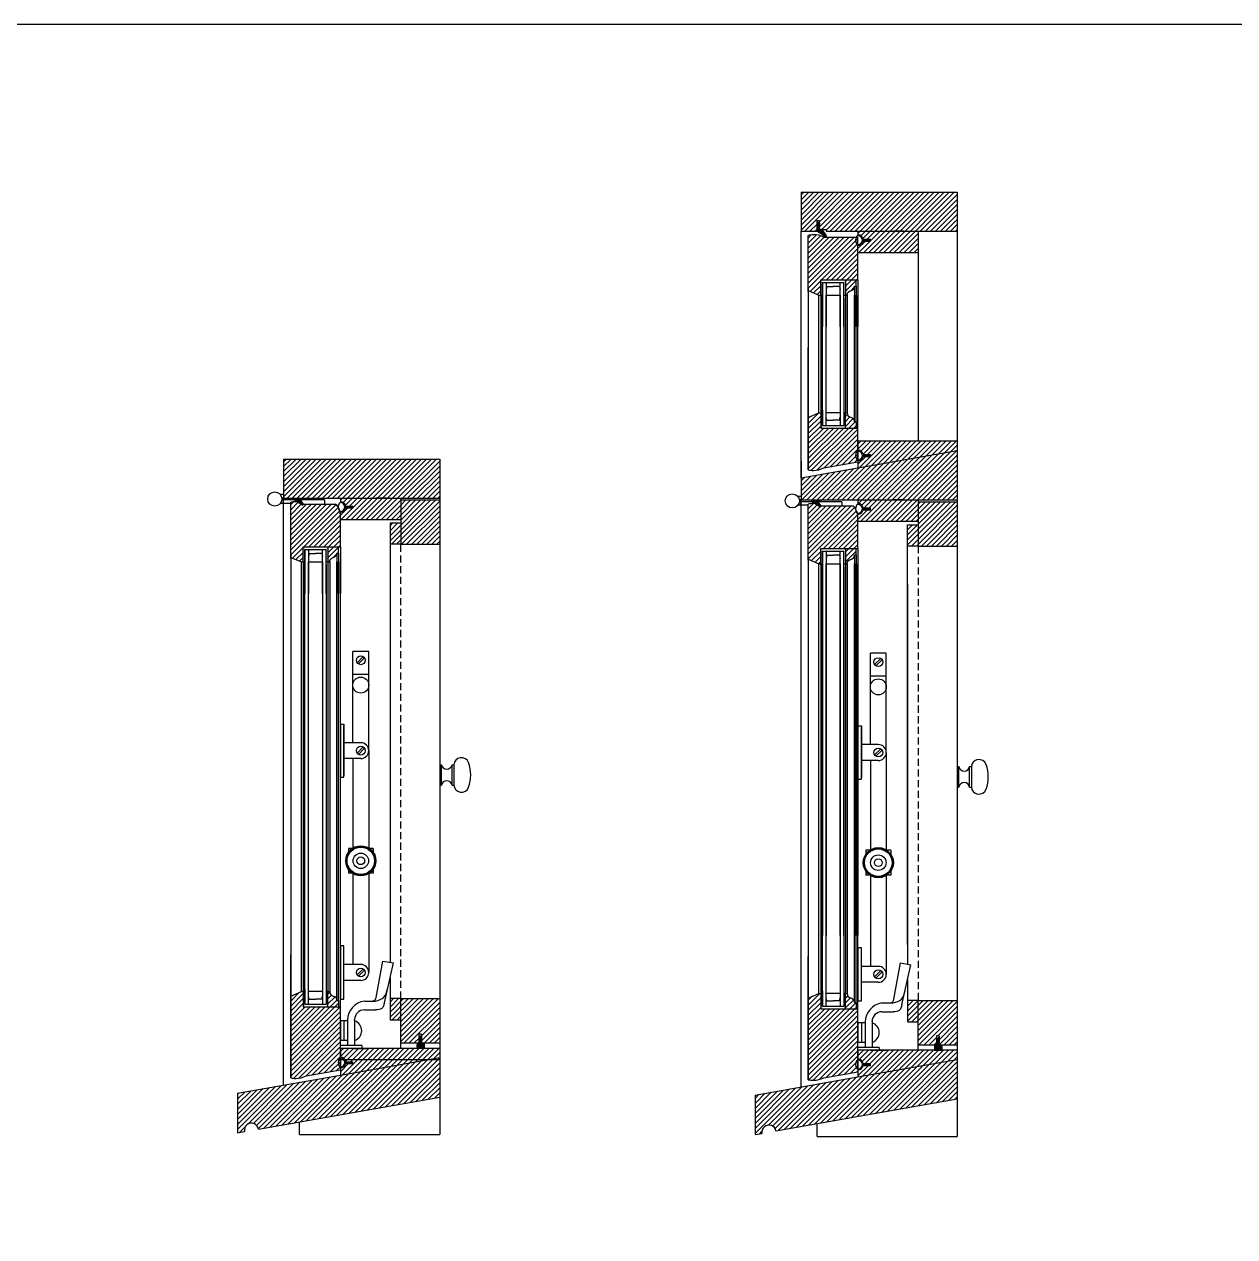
# Model space of a CAD drawing. Header units: inches. Extents: x 1985 to 11287, y 379 to 3234.
# Drawn here: x 8972.09 to 9014.76, y 1559.61 to 1602.36 of the extents above; entities that cross this region are included whole.
import ezdxf

# ---------------------------------------------------------------- set-up
doc = ezdxf.new("R2010")
doc.units = ezdxf.units.IN
doc.header["$MEASUREMENT"] = 0
doc.linetypes.add('HIDDEN', pattern=[0.375, 0.25, -0.125])
for name, color, linetype in [('glass 99', 6, 'CONTINUOUS'), ('glazing tape 99', 7, 'CONTINUOUS'), ('hardware 99', 94, 'CONTINUOUS'), ('hatch 99', 1, 'CONTINUOUS'), ('screen 99', 4, 'CONTINUOUS'), ('separation 99', 3, 'CONTINUOUS'), ('weatherstripping 99', 5, 'CONTINUOUS'), ('wood detail 99', 7, 'CONTINUOUS')]:
    doc.layers.add(name, color=color, linetype=linetype)
pattern_1 = [(45, (8568.73304, 1927.68147), (-0.088388348, 0.088388348), [])]

msp = doc.modelspace()

# ---------------------------------------------------------------- hatches: boundary and pattern name
at = {"layer": 'glazing tape 99'}
h = msp.add_hatch(color=256, dxfattribs=at)
h.paths.add_polyline_path([(9000.224884, 1592.808138), (9000.162384, 1592.808138), (9000.162384, 1593.343852), (9000.224884, 1593.343852)])
h.paths.add_polyline_path([(9001.037384, 1592.808138), (9000.974884, 1592.808138), (9000.974884, 1593.343852), (9001.037384, 1593.343852)])
h = msp.add_hatch(color=256, dxfattribs=at)
h.paths.add_polyline_path([(9000.224884, 1588.658256), (9000.162384, 1588.658256), (9000.162384, 1588.122542), (9000.224884, 1588.122542)])
h.paths.add_polyline_path([(9001.037384, 1588.658256), (9000.974884, 1588.658256), (9000.974884, 1588.122542), (9001.037384, 1588.122542)])
h = msp.add_hatch(color=256, dxfattribs=at)
h.paths.add_polyline_path([(8981.984291, 1583.400054), (8981.921791, 1583.400054), (8981.921791, 1583.935768), (8981.984291, 1583.935768)])
h.paths.add_polyline_path([(8982.796791, 1583.400054), (8982.734291, 1583.400054), (8982.734291, 1583.935768), (8982.796791, 1583.935768)])
h = msp.add_hatch(color=256, dxfattribs=at)
h.paths.add_polyline_path([(9000.224884, 1583.333931), (9000.162384, 1583.333931), (9000.162384, 1583.869646), (9000.224884, 1583.869646)])
h.paths.add_polyline_path([(9001.037384, 1583.333931), (9000.974884, 1583.333931), (9000.974884, 1583.869646), (9001.037384, 1583.869646)])
h = msp.add_hatch(color=256, dxfattribs=at)
h.paths.add_polyline_path([(8981.984291, 1568.250172), (8981.921791, 1568.250172), (8981.921791, 1567.714458), (8981.984291, 1567.714458)])
h.paths.add_polyline_path([(8982.796791, 1568.250172), (8982.734291, 1568.250172), (8982.734291, 1567.714458), (8982.796791, 1567.714458)])
h = msp.add_hatch(color=256, dxfattribs=at)
h.paths.add_polyline_path([(9000.224884, 1568.184049), (9000.162384, 1568.184049), (9000.162384, 1567.648335), (9000.224884, 1567.648335)])
h.paths.add_polyline_path([(9001.037384, 1568.184049), (9000.974884, 1568.184049), (9000.974884, 1567.648335), (9001.037384, 1567.648335)])
at = {"layer": 'hatch 99'}
h = msp.add_hatch(dxfattribs=at)
h.set_pattern_fill('ANSI31', color=256, style=0)
h.set_pattern_definition(pattern_1)
h.paths.add_polyline_path([(9004.974884, 1596.433138), (8999.474884, 1596.433138), (8999.474884, 1595.058138), (9000.037433, 1595.058138), (9000.037433, 1595.433138), (9000.107433, 1595.433138), (9000.107433, 1595.120638), (9000.357433, 1595.120638), (9000.357433, 1595.058138), (9004.974884, 1595.058138)])
h.paths.add_polyline_path([(9003.599884, 1595.058138), (9001.474884, 1595.058138), (9001.474884, 1594.933138, -0.365977382), (9001.659761, 1594.776888), (9001.912384, 1594.776888), (9001.912384, 1594.714388), (9001.659761, 1594.714388, -0.365977382), (9001.474884, 1594.558138), (9001.474884, 1594.308138), (9003.599884, 1594.308138)])
h = msp.add_hatch(dxfattribs=at)
h.set_pattern_fill('ANSI31', color=256, style=0)
h.set_pattern_definition(pattern_1)
h.paths.add_polyline_path([(9001.474884, 1594.849447), (9000.28703, 1594.849447, 0.141972216), (8999.904688, 1594.931518, 0.035496617), (8999.724884, 1594.914452), (8999.724884, 1592.968852), (9000.099884, 1592.808138), (9000.162384, 1592.808138), (9000.162384, 1593.343852), (9001.474884, 1593.343852)])
h.paths.add_polyline_path([(9001.412384, 1593.343852), (9001.037384, 1593.343852), (9001.037384, 1592.808138), (9001.099884, 1592.808138, -0.375199902), (9001.224884, 1592.964388, 0.350781059), (9001.349884, 1593.107516), (9001.349884, 1593.120638), (9001.412384, 1593.120638)])
h = msp.add_hatch(dxfattribs=at)
h.set_pattern_fill('ANSI31', color=256, style=0)
h.set_pattern_definition(pattern_1)
h.paths.add_polyline_path([(9001.412384, 1588.345756), (9001.349884, 1588.345756), (9001.349884, 1588.358878, 0.350781055), (9001.224884, 1588.502006, -0.375199902), (9001.099884, 1588.658256), (9001.037384, 1588.658256), (9001.037384, 1588.122542), (9001.412384, 1588.122542)])
h.paths.add_polyline_path([(9001.474884, 1588.122542), (9000.162384, 1588.122542), (9000.162384, 1588.658256), (9000.099884, 1588.658256), (8999.724884, 1588.497542), (8999.724884, 1588.417185), (8999.724884, 1586.6445, 0.035496617), (8999.904688, 1586.627434, 0.12567906), (9000.267663, 1586.717048), (9001.474884, 1586.929913), (9001.474884, 1587.654304)])
h = msp.add_hatch(dxfattribs=at)
h.set_pattern_fill('ANSI31', color=256, style=0)
h.set_pattern_definition(pattern_1)
h.paths.add_polyline_path([(9004.974884, 1587.654304), (9001.474884, 1587.654304), (9001.474884, 1587.341804, -0.365977382), (9001.659761, 1587.185554), (9001.912384, 1587.185554), (9001.912384, 1587.123054), (9001.659761, 1587.123054, -0.365977382), (9001.474884, 1586.966804), (9001.474884, 1586.716787), (9004.974884, 1587.333931)])
h.paths.add_polyline_path([(9004.974884, 1587.333931), (9001.474884, 1586.716787), (8999.474884, 1586.364133), (8999.474884, 1585.583931), (9004.974884, 1585.583931)])
h.paths.add_polyline_path([(9003.599884, 1585.583931), (9001.474884, 1585.583931), (9001.474884, 1585.458931, -0.365977382), (9001.659761, 1585.302681), (9001.912384, 1585.302681), (9001.912384, 1585.240181), (9001.659761, 1585.240181, -0.365977382), (9001.474884, 1585.083931), (9001.474884, 1584.833931), (9003.599884, 1584.833931)])
h.paths.add_polyline_path([(9001.474884, 1585.00024, 0.060097207), (9001.460541, 1585.11914, -0.177474085), (9001.427572, 1585.146767, -0.13232149), (9001.394274, 1585.272476, 0.068181273), (9001.305603, 1585.37524), (9000.168673, 1585.37524, -0.358681487), (9000.166711, 1585.354996), (9000.154745, 1585.34303, -0.35180203), (9000.134828, 1585.340854), (8999.950061, 1585.45869, 0.033177957), (8999.904688, 1585.457312, 0.035496617), (8999.724884, 1585.440245), (8999.724884, 1583.494646), (9000.099884, 1583.333931), (9000.162384, 1583.333931), (9000.162384, 1583.869646), (9001.474884, 1583.869646)])
h.paths.add_polyline_path([(9001.349884, 1583.646431), (9001.412384, 1583.646431), (9001.412384, 1583.869646), (9001.037384, 1583.869646), (9001.037384, 1583.333931), (9001.099884, 1583.333931, -0.375199902), (9001.224884, 1583.490181, 0.350781059), (9001.349884, 1583.633309)])
h = msp.add_hatch(dxfattribs=at)
h.set_pattern_fill('ANSI31', color=256, style=0)
h.set_pattern_definition(pattern_1)
h.paths.add_polyline_path([(8986.734291, 1587.025054), (8981.234291, 1587.025054), (8981.234291, 1585.650054), (8986.734291, 1585.650054)])
h.paths.add_polyline_path([(8985.359291, 1585.650054), (8983.234291, 1585.650054), (8983.234291, 1585.525054, -0.365977382), (8983.419169, 1585.368804), (8983.671791, 1585.368804), (8983.671791, 1585.306304), (8983.419169, 1585.306304, -0.365977382), (8983.234291, 1585.150054), (8983.234291, 1584.900054), (8985.359291, 1584.900054)])
h.paths.add_polyline_path([(8983.234291, 1585.066363, 0.060097207), (8983.219948, 1585.185263, -0.177474085), (8983.186979, 1585.212889, -0.13232149), (8983.153681, 1585.338598, 0.068181273), (8983.06501, 1585.441363), (8981.928081, 1585.441363, -0.358681487), (8981.926119, 1585.421119), (8981.914153, 1585.409153, -0.35180203), (8981.894236, 1585.406977), (8981.709468, 1585.524813, 0.033177957), (8981.664095, 1585.523434, 0.035496617), (8981.484291, 1585.506368), (8981.484291, 1583.560768), (8981.859291, 1583.400054), (8981.921791, 1583.400054), (8981.921791, 1583.935768), (8983.234291, 1583.935768)])
h.paths.add_polyline_path([(8983.171791, 1583.935768), (8982.796791, 1583.935768), (8982.796791, 1583.400054), (8982.859291, 1583.400054, -0.375199902), (8982.984291, 1583.556304, 0.350781059), (8983.109291, 1583.699432), (8983.109291, 1583.712554), (8983.171791, 1583.712554)])
h = msp.add_hatch(dxfattribs=at)
h.set_pattern_fill('ANSI31', color=256, style=0)
h.set_pattern_definition(pattern_1)
h.paths.add_polyline_path([(8986.734291, 1585.587554), (8985.359291, 1585.587554), (8985.359291, 1584.025054), (8986.734291, 1584.025054)])
h.paths.add_polyline_path([(8985.359291, 1584.775054), (8984.984291, 1584.775054), (8984.984291, 1584.025054), (8985.359291, 1584.025054)])
h = msp.add_hatch(dxfattribs=at)
h.set_pattern_fill('ANSI31', color=256, style=0)
h.set_pattern_definition(pattern_1)
h.paths.add_polyline_path([(9004.974884, 1585.521431), (9003.599884, 1585.521431), (9003.599884, 1583.958931), (9004.974884, 1583.958931)])
h.paths.add_polyline_path([(9003.599884, 1584.708931), (9003.224884, 1584.708931), (9003.224884, 1583.958931), (9003.599884, 1583.958931)])
h = msp.add_hatch(dxfattribs=at)
h.set_pattern_fill('ANSI31', color=256, style=0)
h.set_pattern_definition(pattern_1)
h.paths.add_polyline_path([(8983.171791, 1567.937672), (8983.109291, 1567.937672), (8983.109291, 1567.950794, 0.350781055), (8982.984291, 1568.093922, -0.350781059), (8982.859291, 1568.23705), (8982.859291, 1568.250172), (8982.796791, 1568.250172), (8982.796791, 1567.714458), (8983.171791, 1567.714458)], flags=17)
h.paths.add_polyline_path([(8983.234291, 1567.714458), (8981.921791, 1567.714458), (8981.921791, 1568.250172), (8981.859291, 1568.250172), (8981.484291, 1568.089458), (8981.484291, 1568.009101), (8981.484291, 1565.206516, 0.035496617), (8981.664095, 1565.189449, 0.12567906), (8982.027071, 1565.279064), (8983.234291, 1565.491929), (8983.234291, 1566.24622)])
h.paths.add_polyline_path([(8986.734291, 1565.925847), (8986.734291, 1566.24622), (8983.234291, 1566.24622), (8983.234291, 1565.93372, -0.365977382), (8983.419169, 1565.77747), (8983.671791, 1565.77747), (8983.671791, 1565.71497), (8983.419169, 1565.71497, -0.365977382), (8983.234291, 1565.55872), (8983.234291, 1565.308703)])
h.paths.add_polyline_path([(8986.734291, 1568.002304), (8985.359291, 1568.002304), (8985.359291, 1566.439804), (8985.998907, 1566.439804), (8985.998907, 1566.752301), (8986.092907, 1566.752301), (8986.092907, 1566.439804), (8986.734291, 1566.439804)])
h.paths.add_polyline_path([(8985.359291, 1568.002304), (8984.984291, 1568.002304), (8984.984291, 1567.252304), (8985.359291, 1567.252304)])
h.paths.add_polyline_path([(8986.734291, 1565.925847), (8983.234291, 1565.308703), (8979.609291, 1564.669517), (8979.609291, 1563.273306), (8979.853352, 1563.31634, -1), (8980.345756, 1563.403164), (8986.734291, 1564.529636)])
h = msp.add_hatch(dxfattribs=at)
h.set_pattern_fill('ANSI31', color=256, style=0)
h.set_pattern_definition(pattern_1)
h.paths.add_polyline_path([(9001.474884, 1567.648335), (9000.162384, 1567.648335), (9000.162384, 1568.184049), (9000.099884, 1568.184049), (8999.724884, 1568.023335), (8999.724884, 1567.942978), (8999.724884, 1565.140393, 0.035496617), (8999.904688, 1565.123327, 0.12567906), (9000.267663, 1565.212941), (9001.474884, 1565.425806), (9001.474884, 1566.180098)])
h.paths.add_polyline_path([(9001.224884, 1568.027799, -0.375199902), (9001.099884, 1568.184049), (9001.037384, 1568.184049), (9001.037384, 1567.648335), (9001.412384, 1567.648335), (9001.412384, 1567.871549), (9001.349884, 1567.871549), (9001.349884, 1567.884672, 0.350781055)])
h.paths.add_polyline_path([(9003.599884, 1567.936182), (9003.224884, 1567.936182), (9003.224884, 1567.186182), (9003.599884, 1567.186182)])
h.paths.add_polyline_path([(9004.974884, 1567.936182), (9003.599884, 1567.936182), (9003.599884, 1566.373682), (9004.239499, 1566.373682), (9004.239499, 1566.686178), (9004.333499, 1566.686178), (9004.333499, 1566.373682), (9004.974884, 1566.373682)])
h.paths.add_polyline_path([(9004.974884, 1565.859725), (9004.974884, 1566.180098), (9001.474884, 1566.180098), (9001.474884, 1565.867598, -0.365977382), (9001.659761, 1565.711348), (9001.912384, 1565.711348), (9001.912384, 1565.648848), (9001.659761, 1565.648848, -0.365977382), (9001.474884, 1565.492598), (9001.474884, 1565.24258)])
h.paths.add_polyline_path([(9004.974884, 1565.859725), (9001.474884, 1565.24258), (8997.849884, 1564.603395), (8997.849884, 1563.207183), (8998.093944, 1563.250218, -1), (8998.586348, 1563.337042), (9004.974884, 1564.463513)])
at = {"layer": 'weatherstripping 99'}
h = msp.add_hatch(dxfattribs=at)
h.set_pattern_fill('HONEY', color=256, scale=0.25, angle=-90, style=0)
h.set_pattern_definition([(90, (8740.556088, 1174.343688), (0.0270632938, 0.046875), [0.03125, -0.0625]), (330, (8740.556088, 1174.343688), (0.027063294, -0.0468749999), [0.03125, -0.0625]), (30, (8740.556088, 1174.343688), (0.0541265877, 1e-10), [-0.0625, 0.03125])])
h.paths.add_polyline_path([(9000.198237, 1595.114413, 0.232445164), (9000.18557, 1595.120638), (9000.115933, 1595.120638, -0.414213562), (9000.099933, 1595.136638), (9000.099933, 1595.253638), (9000.131433, 1595.326681), (9000.072558, 1595.36776, 0.153488459), (9000.063403, 1595.370638), (9000.053433, 1595.370638, 0.414213562), (9000.037433, 1595.354638), (9000.037433, 1595.066911, 0.256161577), (9000.04483, 1595.053421), (9000.320601, 1594.877546, 0.35180203), (9000.340518, 1594.879723), (9000.352484, 1594.891689, 0.377155593), (9000.353837, 1594.912777)])
h = msp.add_hatch(dxfattribs=at)
h.set_pattern_fill('HONEY', color=256, scale=0.25, angle=-90, style=0)
h.set_pattern_definition([(270, (9314.881512, 1903.501985), (0.0270632937, -0.046875), [0.03125, -0.0625]), (30, (9314.881512, 1903.501985), (0.027063294, 0.0468749999), [0.03125, -0.0625]), (330, (9314.881512, 1903.501985), (0.0541265877, -1e-10), [-0.0625, 0.03125])])
h.paths.add_polyline_path([(8981.800947, 1585.606166, -0.622790253), (8981.80728, 1585.619054), (8981.922805, 1585.619054, 0.414213562), (8981.930805, 1585.627054), (8981.930805, 1585.642054, 0.414213562), (8981.922805, 1585.650054), (8981.619068, 1585.650054, 0.414213562), (8981.611068, 1585.642054), (8981.611068, 1585.596341, 0.256161577), (8981.618465, 1585.582851), (8981.894236, 1585.406977, 0.35180203), (8981.914153, 1585.409153), (8981.926119, 1585.421119, 0.377155593), (8981.927472, 1585.442207)])
h = msp.add_hatch(dxfattribs=at)
h.set_pattern_fill('HONEY', color=256, scale=0.25, angle=-90, style=0)
h.set_pattern_definition([(270, (9333.122105, 1903.435863), (0.0270632937, -0.046875), [0.03125, -0.0625]), (30, (9333.122105, 1903.435863), (0.027063294, 0.0468749999), [0.03125, -0.0625]), (330, (9333.122105, 1903.435863), (0.0541265877, -1e-10), [-0.0625, 0.03125])])
h.paths.add_polyline_path([(9000.041539, 1585.540044, -0.622790253), (9000.047873, 1585.552931), (9000.163398, 1585.552931, 0.414213562), (9000.171398, 1585.560931), (9000.171398, 1585.575931, 0.414213562), (9000.163398, 1585.583931), (8999.859661, 1585.583931, 0.414213562), (8999.851661, 1585.575931), (8999.851661, 1585.530218, 0.256161577), (8999.859057, 1585.516728), (9000.134828, 1585.340854, 0.35180203), (9000.154745, 1585.34303), (9000.166711, 1585.354996, 0.377155593), (9000.168064, 1585.376085)])
for points in [[(8985.936407, 1566.408801), (8985.936407, 1566.439774), (8986.031928, 1566.439793), (8986.061655, 1566.473382), (8986.061655, 1566.533176), (8985.999407, 1566.48964), (8985.999407, 1566.517937), (8986.061655, 1566.561473), (8986.061655, 1566.640361), (8985.999407, 1566.596825), (8985.999407, 1566.625122), (8986.078155, 1566.691647), (8986.092907, 1566.691647), (8986.092907, 1566.439804), (8986.186407, 1566.439823), (8986.186407, 1566.408801)], [(9004.176999, 1566.342678), (9004.176999, 1566.373651), (9004.27252, 1566.37367), (9004.302247, 1566.40726), (9004.302247, 1566.467053), (9004.239999, 1566.423517), (9004.239999, 1566.451814), (9004.302247, 1566.49535), (9004.302247, 1566.574239), (9004.239999, 1566.530703), (9004.239999, 1566.559), (9004.318747, 1566.625524), (9004.333499, 1566.625524), (9004.333499, 1566.373682), (9004.426999, 1566.3737), (9004.426999, 1566.342678)]]:
    msp.add_hatch(color=256, dxfattribs=at).paths.add_polyline_path(points)
h = msp.add_hatch(dxfattribs=at)
h.set_pattern_fill('ANSI36', color=256, scale=0.125, angle=405, style=0)
h.set_pattern_definition([(270, (10576.158359, 1378.616392), (-0.015625, -0.02734375), [0.0390625, -0.0078125, 0, -0.0078125])])
h.paths.add_polyline_path([(8985.936407, 1566.254361), (8985.936407, 1566.408801), (8986.186407, 1566.408801), (8986.186407, 1566.241259)])
h = msp.add_hatch(dxfattribs=at)
h.set_pattern_fill('ANSI36', color=256, scale=0.125, angle=405, style=0)
h.set_pattern_definition([(270, (10594.398951, 1378.550269), (-0.015625, -0.02734375), [0.0390625, -0.0078125, 0, -0.0078125])])
h.paths.add_polyline_path([(9004.176999, 1566.188238), (9004.176999, 1566.342678), (9004.426999, 1566.342678), (9004.426999, 1566.175136)])

# ---------------------------------------------------------------- linework, layer by layer
at = {"layer": 'glass 99'}
for p, q in [((9000.224884, 1593.250102), (9000.224884, 1591.70102)), ((9000.224884, 1592.714388), (9000.224884, 1593.250102)), ((9000.224884, 1593.250102), (9000.974884, 1593.250102)), ((9000.349884, 1593.250102), (9000.349884, 1591.70102)), ((9000.379875, 1593.108232), (9000.349884, 1593.00045)), ((9000.379875, 1593.108232), (9000.599884, 1593.108232)), ((9000.819892, 1593.108232), (9000.599884, 1593.108232)), ((9000.819892, 1593.108232), (9000.849884, 1593.00045)), ((9000.849884, 1591.70102), (9000.849884, 1593.250102)), ((9000.974884, 1591.70102), (9000.974884, 1593.250102)), ((9000.224884, 1588.216292), (9000.224884, 1592.714388)), ((9000.349884, 1588.216292), (9000.349884, 1592.808138)), ((9000.349884, 1592.808138), (9000.849884, 1592.808138)), ((9000.849884, 1592.808138), (9000.849884, 1588.216292)), ((9000.974884, 1592.714388), (9000.974884, 1588.216292)), ((9000.224884, 1588.752006), (9000.224884, 1588.216292)), ((9000.849884, 1588.658256), (9000.349884, 1588.658256)), ((9000.379875, 1588.393876), (9000.349884, 1588.501659)), ((9000.379875, 1588.393876), (9000.599884, 1588.393876)), ((9000.819892, 1588.393876), (9000.599884, 1588.393876)), ((9000.819892, 1588.393876), (9000.849884, 1588.501659)), ((9000.224884, 1588.216292), (9000.974884, 1588.216292)), ((8981.984291, 1583.842018), (8981.984291, 1582.292936)), ((8981.984291, 1583.306304), (8981.984291, 1583.842018)), ((8981.984291, 1583.842018), (8982.734291, 1583.842018)), ((8982.109291, 1583.842018), (8982.109291, 1582.292936)), ((8982.139283, 1583.700148), (8982.109291, 1583.592366)), ((8982.139283, 1583.700148), (8982.359291, 1583.700148)), ((8982.5793, 1583.700148), (8982.359291, 1583.700148)), ((8982.5793, 1583.700148), (8982.609291, 1583.592366)), ((8982.609291, 1582.292936), (8982.609291, 1583.842018)), ((8982.734291, 1582.292936), (8982.734291, 1583.842018)), ((9000.224884, 1583.775896), (9000.224884, 1570.226813)), ((9000.224884, 1583.240181), (9000.224884, 1583.775896)), ((9000.224884, 1583.775896), (9000.974884, 1583.775896)), ((9000.349884, 1583.775896), (9000.349884, 1570.226813)), ((9000.379875, 1583.634026), (9000.349884, 1583.526243)), ((9000.379875, 1583.634026), (9000.599884, 1583.634026)), ((9000.819892, 1583.634026), (9000.599884, 1583.634026)), ((9000.819892, 1583.634026), (9000.849884, 1583.526243)), ((9000.849884, 1570.226813), (9000.849884, 1583.775896)), ((9000.974884, 1570.226813), (9000.974884, 1583.775896)), ((8981.984291, 1567.808208), (8981.984291, 1583.306304)), ((8982.109291, 1567.808208), (8982.109291, 1583.400054)), ((8982.109291, 1583.400054), (8982.609291, 1583.400054)), ((8982.609291, 1583.400054), (8982.609291, 1567.808208)), ((8982.734291, 1583.306304), (8982.734291, 1567.808208)), ((9000.224884, 1567.742085), (9000.224884, 1583.240181)), ((9000.349884, 1567.742085), (9000.349884, 1583.333931)), ((9000.349884, 1583.333931), (9000.849884, 1583.333931)), ((9000.849884, 1583.333931), (9000.849884, 1567.742085)), ((9000.974884, 1583.240181), (9000.974884, 1567.742085)), ((8981.984291, 1568.343922), (8981.984291, 1567.808208)), ((8982.609291, 1568.250172), (8982.109291, 1568.250172)), ((9000.224884, 1568.277799), (9000.224884, 1567.742085)), ((9000.849884, 1568.184049), (9000.349884, 1568.184049)), ((8981.984291, 1567.808208), (8982.734291, 1567.808208)), ((8982.139283, 1567.985792), (8982.109291, 1568.093575)), ((8982.139283, 1567.985792), (8982.359291, 1567.985792)), ((8982.5793, 1567.985792), (8982.359291, 1567.985792)), ((8982.5793, 1567.985792), (8982.609291, 1568.093575)), ((9000.224884, 1567.742085), (9000.974884, 1567.742085)), ((9000.379875, 1567.919669), (9000.349884, 1568.027452)), ((9000.379875, 1567.919669), (9000.599884, 1567.919669)), ((9000.819892, 1567.919669), (9000.599884, 1567.919669)), ((9000.819892, 1567.919669), (9000.849884, 1568.027452))]:
    msp.add_line(p, q, dxfattribs=at)
at = {"layer": 'hardware 99', "color": 94}
for p, q in [((8981.234291, 1585.775054), (8981.144961, 1585.775054)), ((8999.474884, 1585.708931), (8999.385553, 1585.708931)), ((8981.484291, 1585.462554), (8981.144961, 1585.462554)), ((8981.234291, 1585.650054), (8981.16983, 1585.650054)), ((8982.66983, 1585.587554), (8981.16983, 1585.587554)), ((8981.232725, 1585.587554), (8981.192424, 1585.462554)), ((8982.66983, 1585.587554), (8982.66983, 1585.441363)), ((8999.724884, 1585.396431), (8999.385553, 1585.396431)), ((8999.474884, 1585.583931), (8999.410423, 1585.583931)), ((9000.910423, 1585.521431), (8999.410423, 1585.521431)), ((8999.473317, 1585.521431), (8999.433017, 1585.396431)), ((9000.910423, 1585.521431), (9000.910423, 1585.37524)), ((8983.671791, 1577.886046), (8983.671791, 1580.246134)), ((8984.234291, 1580.246134), (8983.671791, 1580.246134)), ((8984.234291, 1577.886046), (8984.234291, 1580.246134)), ((9001.912384, 1577.819924), (9001.912384, 1580.180011)), ((9002.474884, 1580.180011), (9001.912384, 1580.180011)), ((9002.474884, 1577.819924), (9002.474884, 1580.180011)), ((8984.039197, 1580.063984), (8983.822691, 1579.847478)), ((8984.083392, 1580.01979), (8983.866885, 1579.803283)), ((9002.27979, 1579.997861), (9002.063284, 1579.781355)), ((9002.323984, 1579.953667), (9002.107478, 1579.737161)), ((8984.234291, 1579.433634), (8983.671791, 1579.433634)), ((9002.474884, 1579.367511), (9001.912384, 1579.367511)), ((8983.671791, 1577.027384), (8983.671791, 1577.886046)), ((8984.234291, 1576.746134), (8984.234291, 1577.886046)), ((9001.912384, 1576.961261), (9001.912384, 1577.819924)), ((9002.474884, 1576.680011), (9002.474884, 1577.819924)), ((8983.953041, 1577.027384), (8983.359291, 1577.027384)), ((8984.039197, 1576.876484), (8983.822691, 1576.659978)), ((8984.083392, 1576.83229), (8983.866885, 1576.615783)), ((8984.234291, 1576.746134), (8984.234291, 1573.313041)), ((9002.193634, 1576.961261), (9001.599884, 1576.961261)), ((9002.27979, 1576.810361), (9002.063284, 1576.593855)), ((9002.323984, 1576.766167), (9002.107478, 1576.549661)), ((8983.953041, 1576.464884), (8983.359291, 1576.464884)), ((8983.671791, 1576.464884), (8983.671791, 1573.313041)), ((9002.193634, 1576.398761), (9001.599884, 1576.398761)), ((9001.912384, 1576.398761), (9001.912384, 1573.246918)), ((9002.474884, 1576.680011), (9002.474884, 1573.246918)), ((8986.734291, 1576.248), (8986.796791, 1576.248)), ((8986.796791, 1575.5293), (8986.796791, 1576.248)), ((8987.171791, 1575.5293), (8987.171791, 1576.248)), ((8987.171791, 1576.248), (8987.234291, 1576.248)), ((8987.234291, 1576.248), (8987.234291, 1575.5293)), ((9004.974884, 1576.181877), (9005.037384, 1576.181877)), ((9005.037384, 1575.463177), (9005.037384, 1576.181877)), ((9005.412384, 1575.463177), (9005.412384, 1576.181877)), ((9005.412384, 1576.181877), (9005.474884, 1576.181877)), ((9005.474884, 1576.181877), (9005.474884, 1575.463177)), ((8986.734291, 1575.5293), (8986.796791, 1575.5293)), ((8987.171791, 1575.5293), (8987.234291, 1575.5293)), ((9004.974884, 1575.463177), (9005.037384, 1575.463177)), ((9005.412384, 1575.463177), (9005.474884, 1575.463177)), ((8983.651677, 1573.299847), (8983.515541, 1573.299847)), ((8983.515541, 1573.299847), (8983.515541, 1573.163711)), ((8984.390541, 1573.299847), (8984.254405, 1573.299847)), ((8984.390541, 1573.299847), (8984.390541, 1573.163711)), ((9001.89227, 1573.233724), (9001.756134, 1573.233724)), ((9001.756134, 1573.233724), (9001.756134, 1573.097589)), ((9002.631134, 1573.233724), (9002.494998, 1573.233724)), ((9002.631134, 1573.233724), (9002.631134, 1573.097589)), ((8983.515541, 1572.560983), (8983.515541, 1572.424847)), ((8983.651677, 1572.424847), (8983.515541, 1572.424847)), ((8984.390541, 1572.424847), (8984.254405, 1572.424847)), ((8984.390541, 1572.560983), (8984.390541, 1572.424847)), ((9001.756134, 1572.49486), (9001.756134, 1572.358724)), ((9002.631134, 1572.49486), (9002.631134, 1572.358724)), ((8983.671791, 1572.411653), (8983.671791, 1570.171733)), ((8984.234291, 1572.411653), (8984.234291, 1570.171733)), ((9001.89227, 1572.358724), (9001.756134, 1572.358724)), ((9001.912384, 1572.345531), (9001.912384, 1570.10561)), ((9002.474884, 1572.345531), (9002.474884, 1570.10561)), ((9002.631134, 1572.358724), (9002.494998, 1572.358724)), ((8983.671791, 1570.171733), (8983.671791, 1569.206097)), ((8984.234291, 1570.171733), (8984.234291, 1568.924847)), ((9001.912384, 1570.10561), (9001.912384, 1569.139974)), ((9002.474884, 1570.10561), (9002.474884, 1568.858724)), ((8983.953041, 1569.206097), (8983.359291, 1569.206097)), ((8984.039197, 1569.055197), (8983.822691, 1568.838691)), ((8984.083392, 1569.011003), (8983.866885, 1568.794497)), ((8984.499788, 1568.047381), (8984.734291, 1569.326811)), ((8984.734291, 1569.326811), (8985.103147, 1569.259205)), ((8984.785312, 1567.850149), (8985.103147, 1569.259205)), ((9002.193634, 1569.139974), (9001.599884, 1569.139974)), ((9002.740381, 1567.981259), (9002.974884, 1569.260688)), ((9002.974884, 1569.260688), (9003.343739, 1569.193082)), ((9003.025905, 1567.784027), (9003.343739, 1569.193082)), ((8983.953041, 1568.643597), (8983.359291, 1568.643597)), ((9002.193634, 1568.577474), (9001.599884, 1568.577474)), ((9002.27979, 1568.989075), (9002.063284, 1568.772568)), ((9002.323984, 1568.944881), (9002.107478, 1568.728374)), ((8984.078041, 1567.917756), (8984.47603, 1567.917756)), ((9002.318634, 1567.851633), (9002.716622, 1567.851633)), ((8984.078041, 1567.606632), (8984.47603, 1567.606632)), ((9002.318634, 1567.54051), (9002.716622, 1567.54051)), ((8983.234291, 1567.215006), (8983.234291, 1566.527506)), ((8983.484291, 1567.215006), (8983.234291, 1567.215006)), ((8983.359291, 1567.215006), (8983.359291, 1566.527506)), ((8983.484291, 1567.246256), (8983.484291, 1566.34622)), ((8983.734291, 1567.246256), (8983.734291, 1567.262882)), ((8983.734291, 1567.246256), (8983.734291, 1566.34622)), ((9001.474884, 1567.148883), (9001.474884, 1566.461383)), ((9001.724884, 1567.148883), (9001.474884, 1567.148883)), ((9001.599884, 1567.148883), (9001.599884, 1566.461383)), ((9001.724884, 1567.180133), (9001.724884, 1566.280098)), ((9001.974884, 1567.180133), (9001.974884, 1567.19676)), ((9001.974884, 1567.180133), (9001.974884, 1566.280098)), ((8983.484291, 1566.527506), (8983.234291, 1566.527506)), ((9001.724884, 1566.461383), (9001.474884, 1566.461383)), ((8983.984291, 1566.34622), (8983.234291, 1566.34622)), ((8983.984291, 1566.24622), (8983.234291, 1566.24622)), ((8983.671791, 1566.24622), (8984.234291, 1566.24622)), ((8983.984291, 1566.34622), (8983.984291, 1566.24622)), ((9002.224884, 1566.280098), (9001.474884, 1566.280098)), ((9002.224884, 1566.180098), (9001.474884, 1566.180098)), ((9001.912384, 1566.180098), (9002.474884, 1566.180098)), ((9002.224884, 1566.280098), (9002.224884, 1566.180098))]:
    msp.add_line(p, q, dxfattribs=at)
for points in [[(8983.234291, 1575.856221), (8983.234291, 1577.683634), (8983.359291, 1577.683634), (8983.359291, 1575.856221)], [(8983.234291, 1577.636046), (8983.234291, 1575.808634), (8983.359291, 1575.808634), (8983.359291, 1577.636046)], [(9001.474884, 1575.790098), (9001.474884, 1577.617511), (9001.599884, 1577.617511), (9001.599884, 1575.790098)], [(9001.474884, 1577.569924), (9001.474884, 1575.742511), (9001.599884, 1575.742511), (9001.599884, 1577.569924)]]:
    msp.add_lwpolyline(points, dxfattribs=at)
for points in [[(8983.234291, 1569.862347), (8983.234291, 1567.987347), (8983.359291, 1567.987347), (8983.359291, 1569.862347)], [(9001.474884, 1569.796224), (9001.474884, 1567.921224), (9001.599884, 1567.921224), (9001.599884, 1569.796224)]]:
    msp.add_lwpolyline(points, close=True, dxfattribs=at)
for centre, radius in [((8980.921791, 1585.618804), 0.25), ((8999.162384, 1585.552681), 0.25), ((8983.953041, 1579.933634), 0.15625), ((9002.193634, 1579.867511), 0.15625), ((8983.953041, 1579.058634), 0.28125), ((9002.193634, 1578.992511), 0.28125), ((8983.953041, 1576.746134), 0.15625), ((9002.193634, 1576.680011), 0.15625), ((8983.953041, 1572.862347), 0.53125), ((8983.953041, 1572.862347), 0.5), ((8983.953041, 1572.862347), 0.484375), ((9002.193634, 1572.796224), 0.53125), ((9002.193634, 1572.796224), 0.5), ((9002.193634, 1572.796224), 0.484375), ((8983.953041, 1572.862347), 0.272431), ((8983.953041, 1572.862347), 0.136216), ((9002.193634, 1572.796224), 0.272431), ((9002.193634, 1572.796224), 0.136216), ((8983.953041, 1568.924847), 0.15625), ((9002.193634, 1568.858724), 0.15625)]:
    msp.add_circle(centre, radius, dxfattribs=at)
for centre, radius, start, end in [((8981.144961, 1585.837554), 0.0625, 224.427004, 270), ((8999.385553, 1585.771431), 0.0625, 224.427004, 270), ((8981.144961, 1585.400054), 0.0625, 90, 135.572996), ((8999.385553, 1585.333931), 0.0625, 90, 135.572996), ((8983.953041, 1576.746134), 0.28125, 270, 90), ((9002.193634, 1576.680011), 0.28125, 270, 90), ((8986.506978, 1575.88865), 1.321014, 340.7339512, 19.2685604), ((8986.984291, 1576.282375), 0.190625, 190.3888578, 349.6111422), ((9005.224884, 1576.216252), 0.190625, 190.3888578, 349.6111422), ((9004.747571, 1575.822528), 1.321014, 340.7339512, 19.2685604), ((8986.984291, 1575.494925), 0.190625, 10.3888578, 169.6111422), ((9005.224884, 1575.428802), 0.190625, 10.3888578, 169.6111422), ((8983.953041, 1568.924847), 0.28125, 270, 90), ((9002.193634, 1568.858724), 0.28125, 270, 90), ((8984.193326, 1567.217568), 0.709615, 99.3497841, 177.6830588), ((9002.433919, 1567.151445), 0.709615, 99.3497841, 177.6830588), ((8984.078041, 1567.262882), 0.34375, 90, 180), ((9002.318634, 1567.19676), 0.34375, 90, 180), ((8983.622963, 1566.871256), 0.361328, 287.9452532, 72.0547468), ((9001.863556, 1566.805133), 0.361328, 287.9452532, 72.0547468)]:
    msp.add_arc(centre, radius, start, end, dxfattribs=at)
for centre, start_param, end_param in [((8987.500541, 1576.248), 3.45291961, 6.283185307), ((9005.741134, 1576.181877), 3.45291961, 6.283185307), ((8987.500541, 1575.5293), 0, 2.830500068), ((9005.741134, 1575.463177), 0, 2.830500068)]:
    msp.add_ellipse(centre, major_axis=(-0.26625, 0), ratio=0.938967136, start_param=start_param, end_param=end_param, dxfattribs=at)
for points in [[(8984.47603, 1567.917756), (8984.766869, 1568.049291), (8984.898879, 1568.353624)], [(9002.716622, 1567.851633), (9003.007462, 1567.983168), (9003.139471, 1568.287501)], [(8984.366825, 1567.917756), (8984.46345, 1567.958435), (8984.499788, 1568.047381)], [(8984.785312, 1567.850149), (8984.690529, 1567.650691), (8984.47603, 1567.606632)], [(9002.607417, 1567.851633), (9002.704043, 1567.892313), (9002.740381, 1567.981259)], [(9003.025905, 1567.784027), (9002.931121, 1567.584568), (9002.716622, 1567.54051)]]:
    msp.add_spline(points, degree=3, dxfattribs=at)
at = {"layer": 'screen 99', "color": 4, "linetype": 'HIDDEN'}
for p, q in [((8985.359291, 1568.002304), (8985.359291, 1584.025054)), ((9003.599884, 1583.958931), (9003.599884, 1567.811182))]:
    msp.add_line(p, q, dxfattribs=at)
at = {"layer": 'separation 99'}
msp.add_lwpolyline([(8870.077342, 1602.358547), (9066.39145, 1602.358547), (9066.39145, 1422.121354), (8870.077342, 1422.121354)], close=True, dxfattribs=at)
at = {"layer": 'weatherstripping 99'}
for p, q in [((9000.037433, 1595.354638), (9000.037433, 1595.066911)), ((9000.053433, 1595.370638), (9000.063403, 1595.370638)), ((9000.072558, 1595.36776), (9000.131433, 1595.326681)), ((9000.131433, 1595.326681), (9000.099933, 1595.253638)), ((9000.099933, 1595.253638), (9000.099933, 1595.136638)), ((9000.18557, 1595.120638), (9000.115933, 1595.120638)), ((9000.198237, 1595.114413), (9000.353837, 1594.912777)), ((9000.320601, 1594.877546), (9000.04483, 1595.053421)), ((9000.340518, 1594.879723), (9000.352484, 1594.891689)), ((9001.912384, 1594.745638), (9001.631134, 1594.745638)), ((9001.912384, 1587.154304), (9001.631134, 1587.154304)), ((8981.611068, 1585.596341), (8981.611068, 1585.642054)), ((8981.894236, 1585.406977), (8981.618465, 1585.582851)), ((8981.619068, 1585.650054), (8981.922805, 1585.650054)), ((8981.800947, 1585.606166), (8981.927472, 1585.442207)), ((8981.922805, 1585.619054), (8981.80728, 1585.619054)), ((8981.914153, 1585.409153), (8981.926119, 1585.421119)), ((8981.930805, 1585.642054), (8981.930805, 1585.627054)), ((8983.671791, 1585.337554), (8983.390541, 1585.337554)), ((8999.851661, 1585.530218), (8999.851661, 1585.575931)), ((9000.134828, 1585.340854), (8999.859057, 1585.516728)), ((8999.859661, 1585.583931), (9000.163398, 1585.583931)), ((9000.041539, 1585.540044), (9000.168064, 1585.376085)), ((9000.163398, 1585.552931), (9000.047873, 1585.552931)), ((9000.154745, 1585.34303), (9000.166711, 1585.354996)), ((9000.171398, 1585.575931), (9000.171398, 1585.560931)), ((9001.912384, 1585.271431), (9001.631134, 1585.271431)), ((8985.936407, 1566.439774), (8986.031928, 1566.439793)), ((8985.936407, 1566.439774), (8985.936407, 1566.241259)), ((8986.078155, 1566.691647), (8985.999407, 1566.625122)), ((8986.061655, 1566.640361), (8985.999407, 1566.596825)), ((8985.999407, 1566.625122), (8985.999407, 1566.596825)), ((8986.061655, 1566.561473), (8985.999407, 1566.517937)), ((8986.061655, 1566.533176), (8985.999407, 1566.48964)), ((8985.999407, 1566.517937), (8985.999407, 1566.48964)), ((8986.031928, 1566.439793), (8986.061655, 1566.473382)), ((8986.061655, 1566.561473), (8986.061655, 1566.640361)), ((8986.061655, 1566.473382), (8986.061655, 1566.533176)), ((8986.078155, 1566.691647), (8986.092907, 1566.691647)), ((8986.092907, 1566.691647), (8986.078155, 1566.691647)), ((8986.092907, 1566.439804), (8986.092907, 1566.691647)), ((8986.092907, 1566.439804), (8986.186407, 1566.439823)), ((8986.186407, 1566.439823), (8986.186407, 1566.241259)), ((9004.318747, 1566.625524), (9004.239999, 1566.559)), ((9004.302247, 1566.574239), (9004.239999, 1566.530703)), ((9004.239999, 1566.559), (9004.239999, 1566.530703)), ((9004.302247, 1566.49535), (9004.239999, 1566.451814)), ((9004.302247, 1566.467053), (9004.239999, 1566.423517)), ((9004.239999, 1566.451814), (9004.239999, 1566.423517)), ((9004.302247, 1566.49535), (9004.302247, 1566.574239)), ((9004.302247, 1566.40726), (9004.302247, 1566.467053)), ((9004.318747, 1566.625524), (9004.333499, 1566.625524)), ((9004.333499, 1566.625524), (9004.318747, 1566.625524)), ((9004.333499, 1566.373682), (9004.333499, 1566.625524)), ((8986.186407, 1566.408801), (8985.936407, 1566.408801)), ((8986.186407, 1566.241259), (8985.936407, 1566.241259)), ((9004.176999, 1566.373651), (9004.27252, 1566.37367)), ((9004.176999, 1566.373651), (9004.176999, 1566.175136)), ((9004.426999, 1566.342678), (9004.176999, 1566.342678)), ((9004.426999, 1566.175136), (9004.176999, 1566.175136)), ((9004.27252, 1566.37367), (9004.302247, 1566.40726)), ((9004.333499, 1566.373682), (9004.426999, 1566.3737)), ((9004.426999, 1566.3737), (9004.426999, 1566.175136)), ((8983.671791, 1565.74622), (8983.390541, 1565.74622)), ((9001.912384, 1565.680098), (9001.631134, 1565.680098))]:
    msp.add_line(p, q, dxfattribs=at)
for centre, radius, start, end in [((9000.053433, 1595.354638), 0.016, 90, 180), ((9000.063403, 1595.354638), 0.016, 55.0954375, 90), ((9000.115933, 1595.136638), 0.016, 180, 270), ((9000.18557, 1595.104638), 0.016, 37.6569919, 90), ((9000.053433, 1595.066911), 0.016, 180, 237.4720979), ((9000.329204, 1594.891036), 0.016, 237.4720979, 315), ((9000.34117, 1594.903002), 0.016, 315, 37.6569919), ((9001.644271, 1594.745638), 0.25, 150.0887142, 209.9112858), ((9001.481747, 1594.839136), 0.0625, 85.8019524, 150.0887142), ((9001.474884, 1594.745638), 0.15625, 274.1980476, 85.8019524), ((9001.481747, 1594.652139), 0.0625, 209.9112858, 274.1980476), ((9001.644271, 1587.154304), 0.25, 150.0887142, 209.9112858), ((9001.481747, 1587.247803), 0.0625, 85.8019524, 150.0887142), ((9001.481747, 1587.060806), 0.0625, 209.9112858, 274.1980476), ((9001.474884, 1587.154304), 0.15625, 274.1980476, 85.8019524), ((8981.619068, 1585.642054), 0.008, 90, 180), ((8981.627068, 1585.596341), 0.016, 180, 237.4720979), ((8981.80728, 1585.611054), 0.008, 90, 217.6569919), ((8981.902839, 1585.420467), 0.016, 237.4720979, 315), ((8981.922805, 1585.642054), 0.008, 0, 90), ((8981.922805, 1585.627054), 0.008, 270, 0), ((8981.914805, 1585.432433), 0.016, 315, 37.6569919), ((8983.403679, 1585.337554), 0.25, 150.0887142, 209.9112858), ((8983.241154, 1585.431052), 0.0625, 85.8019524, 150.0887142), ((8983.234291, 1585.337554), 0.15625, 274.1980476, 85.8019524), ((8999.859661, 1585.575931), 0.008, 90, 180), ((8999.867661, 1585.530218), 0.016, 180, 237.4720979), ((9000.047873, 1585.544931), 0.008, 90, 217.6569919), ((9000.143432, 1585.354344), 0.016, 237.4720979, 315), ((9000.163398, 1585.575931), 0.008, 0, 90), ((9000.163398, 1585.560931), 0.008, 270, 0), ((9000.155398, 1585.36631), 0.016, 315, 37.6569919), ((9001.644271, 1585.271431), 0.25, 150.0887142, 209.9112858), ((9001.481747, 1585.36493), 0.0625, 85.8019524, 150.0887142), ((9001.474884, 1585.271431), 0.15625, 274.1980476, 85.8019524), ((8983.241154, 1585.244055), 0.0625, 209.9112858, 274.1980476), ((9001.481747, 1585.177933), 0.0625, 209.9112858, 274.1980476), ((8983.403679, 1565.74622), 0.25, 150.0887142, 209.9112858), ((8983.241154, 1565.839719), 0.0625, 85.8019524, 150.0887142), ((8983.241154, 1565.652722), 0.0625, 209.9112858, 274.1980476), ((8983.234291, 1565.74622), 0.15625, 274.1980476, 85.8019524), ((9001.644271, 1565.680098), 0.25, 150.0887142, 209.9112858), ((9001.481747, 1565.773596), 0.0625, 85.8019524, 150.0887142), ((9001.474884, 1565.680098), 0.15625, 274.1980476, 85.8019524), ((9001.481747, 1565.586599), 0.0625, 209.9112858, 274.1980476)]:
    msp.add_arc(centre, radius, start, end, dxfattribs=at)
at = {"layer": 'wood detail 99'}
for p, q in [((8999.474884, 1596.433138), (8999.474884, 1595.058138)), ((8999.474884, 1596.433138), (9004.974884, 1596.433138)), ((9004.974884, 1596.433138), (9004.974884, 1587.333931)), ((9000.037433, 1595.058138), (9000.037433, 1595.433138)), ((9000.037433, 1595.433138), (9000.107433, 1595.433138)), ((9000.107433, 1595.433138), (9000.107433, 1595.120638)), ((9000.107433, 1595.120638), (9000.357433, 1595.120638)), ((9000.357433, 1595.120638), (9000.357433, 1595.058138)), ((8999.474884, 1586.364133), (8999.474884, 1595.058138)), ((8999.474884, 1595.058138), (9000.037433, 1595.058138)), ((8999.724884, 1592.933138), (8999.724884, 1594.914452)), ((9000.28703, 1594.849447), (9001.474884, 1594.849447)), ((9000.357433, 1595.058138), (9004.974884, 1595.058138)), ((9001.474884, 1595.058138), (9003.099884, 1595.058138)), ((9001.474884, 1595.058138), (9001.474884, 1594.933138)), ((9001.474884, 1593.343852), (9001.474884, 1594.849447)), ((9003.099884, 1595.058138), (9002.724884, 1595.058138)), ((9003.599884, 1595.058138), (9003.599884, 1587.654304)), ((9001.474884, 1594.308138), (9003.599884, 1594.308138)), ((8999.724884, 1593.049209), (8999.724884, 1591.70102)), ((9000.162384, 1592.808138), (9000.162384, 1593.343852)), ((9001.349884, 1593.120638), (9001.349884, 1591.70102)), ((9001.412384, 1593.120638), (9001.412384, 1591.70102)), ((9001.474884, 1593.343852), (9001.474884, 1591.70102)), ((8999.724884, 1592.933138), (8999.724884, 1588.497542)), ((9000.099884, 1588.658256), (9000.099884, 1592.808138)), ((9000.099884, 1592.808138), (9000.224884, 1592.808138)), ((9000.162384, 1592.808138), (9000.162384, 1588.658256)), ((9000.974884, 1592.808138), (9001.099884, 1592.808138)), ((9001.037384, 1592.808138), (9001.037384, 1588.658256)), ((9001.099884, 1592.808138), (9001.099884, 1588.658256)), ((9001.349884, 1588.345756), (9001.349884, 1592.808138)), ((9001.412384, 1588.345756), (9001.412384, 1592.808138)), ((9001.474884, 1588.122542), (9001.474884, 1592.808138)), ((8999.724884, 1588.417185), (8999.724884, 1590.956674)), ((8999.724884, 1588.53941), (8999.724884, 1586.6445)), ((8999.724884, 1586.6445), (8999.724884, 1588.53941)), ((9000.099884, 1588.658256), (9000.162384, 1588.658256)), ((9000.224884, 1588.658256), (9000.162384, 1588.658256)), ((9000.162384, 1588.658256), (9000.162384, 1588.122542)), ((9001.037384, 1588.658256), (9000.974884, 1588.658256)), ((9001.474884, 1587.040434), (9001.474884, 1588.122542)), ((9001.474884, 1587.779304), (9001.474884, 1587.966804)), ((9001.474884, 1587.654304), (9001.474884, 1586.716787)), ((9004.974884, 1587.654304), (9001.474884, 1587.654304)), ((8981.234291, 1587.025054), (8981.234291, 1585.650054)), ((8981.234291, 1587.025054), (8986.734291, 1587.025054)), ((8986.734291, 1587.025054), (8986.734291, 1585.650054)), ((8999.474884, 1586.958931), (8999.474884, 1585.583931)), ((9001.474884, 1586.716787), (9004.974884, 1587.333931)), ((9004.974884, 1587.333931), (9004.974884, 1585.583931)), ((8999.474884, 1586.364133), (9001.474884, 1586.716787)), ((9000.267663, 1586.717048), (9001.474884, 1586.929913)), ((8981.234291, 1564.956049), (8981.234291, 1585.650054)), ((8981.234291, 1585.650054), (8986.734291, 1585.650054)), ((8981.484291, 1583.525054), (8981.484291, 1585.506368)), ((8981.921438, 1585.441363), (8983.06501, 1585.441363)), ((8981.921438, 1585.441363), (8983.06501, 1585.441363)), ((8983.234291, 1585.650054), (8984.859291, 1585.650054)), ((8983.234291, 1585.650054), (8983.234291, 1585.525054)), ((8984.859291, 1585.650054), (8984.484291, 1585.650054)), ((8985.359291, 1585.650054), (8985.359291, 1584.900054)), ((8985.359291, 1585.650054), (8985.359291, 1584.025054)), ((8985.359291, 1585.587554), (8986.734291, 1585.587554)), ((8986.734291, 1585.650054), (8986.734291, 1563.207183)), ((8999.474884, 1564.889926), (8999.474884, 1585.583931)), ((8999.474884, 1585.583931), (9004.974884, 1585.583931)), ((8999.724884, 1583.458931), (8999.724884, 1585.440245)), ((9000.16203, 1585.37524), (9001.305603, 1585.37524)), ((9000.16203, 1585.37524), (9001.305603, 1585.37524)), ((9001.474884, 1585.583931), (9003.099884, 1585.583931)), ((9001.474884, 1585.583931), (9001.474884, 1585.458931)), ((9003.099884, 1585.583931), (9002.724884, 1585.583931)), ((9003.599884, 1585.583931), (9003.599884, 1584.833931)), ((9003.599884, 1585.583931), (9003.599884, 1583.958931)), ((9003.599884, 1585.521431), (9004.974884, 1585.521431)), ((9004.974884, 1585.583931), (9004.974884, 1563.141061)), ((8983.234291, 1583.935768), (8983.234291, 1585.150054)), ((8983.234291, 1584.900054), (8985.359291, 1584.900054)), ((9001.474884, 1583.869646), (9001.474884, 1585.083931)), ((9001.474884, 1584.833931), (9003.599884, 1584.833931)), ((8984.984291, 1584.775054), (8985.359291, 1584.775054)), ((8984.984291, 1584.775054), (8984.984291, 1569.280989)), ((9003.224884, 1569.914275), (9003.224884, 1584.708931)), ((9003.224884, 1584.708931), (9003.599884, 1584.708931)), ((8985.359291, 1584.025054), (8984.984291, 1584.025054)), ((8985.359291, 1584.025054), (8986.734291, 1584.025054)), ((8981.484291, 1583.641125), (8981.484291, 1582.292936)), ((8981.921791, 1583.400054), (8981.921791, 1583.935768)), ((8983.109291, 1583.712554), (8983.109291, 1582.292936)), ((8983.171791, 1583.712554), (8983.171791, 1582.292936)), ((8983.234291, 1583.935768), (8983.234291, 1582.292936)), ((8999.724884, 1583.575003), (8999.724884, 1570.226813)), ((9000.162384, 1583.333931), (9000.162384, 1583.869646)), ((9001.349884, 1583.646431), (9001.349884, 1570.226813)), ((9001.412384, 1583.646431), (9001.412384, 1570.226813)), ((9001.474884, 1583.869646), (9001.474884, 1570.226813)), ((9003.599884, 1583.958931), (9003.224884, 1583.958931)), ((9003.599884, 1583.958931), (9004.974884, 1583.958931)), ((8981.484291, 1583.525054), (8981.484291, 1568.089458)), ((8981.859291, 1568.250172), (8981.859291, 1583.400054)), ((8981.859291, 1583.400054), (8981.984291, 1583.400054)), ((8981.921791, 1583.400054), (8981.921791, 1568.250172)), ((8982.734291, 1583.400054), (8982.859291, 1583.400054)), ((8982.796791, 1583.400054), (8982.796791, 1568.250172)), ((8982.859291, 1583.400054), (8982.859291, 1568.250172)), ((8983.109291, 1567.937672), (8983.109291, 1583.400054)), ((8983.171791, 1567.937672), (8983.171791, 1583.400054)), ((8983.234291, 1567.714458), (8983.234291, 1583.400054)), ((8999.724884, 1583.458931), (8999.724884, 1568.023335)), ((9000.099884, 1568.184049), (9000.099884, 1583.333931)), ((9000.099884, 1583.333931), (9000.224884, 1583.333931)), ((9000.162384, 1583.333931), (9000.162384, 1568.184049)), ((9000.974884, 1583.333931), (9001.099884, 1583.333931)), ((9001.037384, 1583.333931), (9001.037384, 1568.184049)), ((9001.099884, 1583.333931), (9001.099884, 1568.184049)), ((9001.349884, 1567.871549), (9001.349884, 1583.333931)), ((9001.412384, 1567.871549), (9001.412384, 1583.333931)), ((9001.474884, 1567.648335), (9001.474884, 1583.333931)), ((9003.224884, 1582.611695), (9003.224884, 1569.214867)), ((8981.484291, 1568.009101), (8981.484291, 1569.54859)), ((8999.724884, 1567.942978), (8999.724884, 1569.482468)), ((8984.984291, 1568.732283), (8984.984291, 1567.252304)), ((9003.224884, 1568.66616), (9003.224884, 1567.186182)), ((8981.859291, 1568.250172), (8981.921791, 1568.250172)), ((8981.984291, 1568.250172), (8981.921791, 1568.250172)), ((8981.921791, 1568.250172), (8981.921791, 1567.714458)), ((8982.796791, 1568.250172), (8982.734291, 1568.250172)), ((9000.099884, 1568.184049), (9000.162384, 1568.184049)), ((9000.224884, 1568.184049), (9000.162384, 1568.184049)), ((9000.162384, 1568.184049), (9000.162384, 1567.648335)), ((9001.037384, 1568.184049), (9000.974884, 1568.184049)), ((8981.484291, 1568.131326), (8981.484291, 1565.206516)), ((8981.484291, 1565.206516), (8981.484291, 1568.131326)), ((8985.359291, 1568.002304), (8984.984291, 1568.002304)), ((8985.359291, 1566.252304), (8985.359291, 1568.002304)), ((8985.359291, 1568.002304), (8986.734291, 1568.002304)), ((8999.724884, 1568.065203), (8999.724884, 1565.140393)), ((8999.724884, 1565.140393), (8999.724884, 1568.065203)), ((9003.599884, 1567.936182), (9003.224884, 1567.936182)), ((9003.599884, 1566.186182), (9003.599884, 1567.936182)), ((9003.599884, 1567.936182), (9004.974884, 1567.936182)), ((9003.599884, 1566.186182), (9003.599884, 1567.811182)), ((8983.234291, 1565.632349), (8983.234291, 1567.714458)), ((8983.234291, 1567.37122), (8983.234291, 1567.55872)), ((9001.474884, 1565.566227), (9001.474884, 1567.648335)), ((9001.474884, 1567.305098), (9001.474884, 1567.492598)), ((8984.984291, 1567.252304), (8985.359291, 1567.252304)), ((9003.224884, 1567.186182), (9003.599884, 1567.186182)), ((8985.359291, 1566.439804), (8985.998907, 1566.439804)), ((8985.998907, 1566.752301), (8985.998907, 1566.439804)), ((8986.092907, 1566.752301), (8986.092907, 1566.439804)), ((8986.092907, 1566.441647), (8986.092907, 1566.691647)), ((8986.092907, 1566.439804), (8986.734291, 1566.439804)), ((9004.239499, 1566.686178), (9004.239499, 1566.373682)), ((9004.333499, 1566.686178), (9004.333499, 1566.373682)), ((9004.333499, 1566.375524), (9004.333499, 1566.625524)), ((8983.234291, 1566.24622), (8983.234291, 1565.308703)), ((8986.734291, 1566.24622), (8983.234291, 1566.24622)), ((8984.859291, 1566.24622), (8984.234291, 1566.24622)), ((9001.474884, 1566.180098), (9001.474884, 1565.24258)), ((9004.974884, 1566.180098), (9001.474884, 1566.180098)), ((9003.099884, 1566.180098), (9002.474884, 1566.180098)), ((9003.599884, 1566.373682), (9004.239499, 1566.373682)), ((9004.333499, 1566.373682), (9004.974884, 1566.373682)), ((8983.234291, 1565.308703), (8986.734291, 1565.925847)), ((8986.734291, 1565.84122), (8983.234291, 1565.84122)), ((9001.474884, 1565.24258), (9004.974884, 1565.859725)), ((8979.609291, 1564.669517), (8983.234291, 1565.308703)), ((8982.027071, 1565.279064), (8983.234291, 1565.491929)), ((8997.849884, 1564.603395), (9001.474884, 1565.24258)), ((9000.267663, 1565.212941), (9001.474884, 1565.425806)), ((8979.609291, 1564.669517), (8979.609291, 1563.273306)), ((8980.345756, 1563.403164), (8986.734291, 1564.529636)), ((8997.849884, 1564.603395), (8997.849884, 1563.207183)), ((8998.586348, 1563.337042), (9004.974884, 1564.463513)), ((8981.796791, 1563.207183), (8981.796791, 1563.659021)), ((9000.037384, 1563.141061), (9000.037384, 1563.592898)), ((8979.609291, 1563.273306), (8979.853352, 1563.31634)), ((8981.796791, 1563.207183), (8986.734291, 1563.207183)), ((8997.849884, 1563.207183), (8998.093944, 1563.250218)), ((9000.037384, 1563.141061), (9004.974884, 1563.141061))]:
    msp.add_line(p, q, dxfattribs=at)
at = {"layer": 'wood detail 99', "color": 7}
for p, q in [((9001.659761, 1594.776888), (9001.912384, 1594.776888)), ((9001.659761, 1594.714388), (9001.912384, 1594.714388)), ((9001.912384, 1594.714388), (9001.912384, 1594.776888)), ((8999.724884, 1592.968852), (9000.099884, 1592.808138)), ((9000.162384, 1593.343852), (9001.474884, 1593.343852)), ((8999.724884, 1588.497542), (9000.099884, 1588.658256)), ((9000.162384, 1588.122542), (9001.474884, 1588.122542)), ((9001.659761, 1587.185554), (9001.912384, 1587.185554)), ((9001.659761, 1587.123054), (9001.912384, 1587.123054)), ((9001.912384, 1587.123054), (9001.912384, 1587.185554)), ((8983.419169, 1585.368804), (8983.671791, 1585.368804)), ((8983.419169, 1585.306304), (8983.671791, 1585.306304)), ((8983.671791, 1585.306304), (8983.671791, 1585.368804)), ((9001.659761, 1585.302681), (9001.912384, 1585.302681)), ((9001.912384, 1585.240181), (9001.912384, 1585.302681)), ((9001.659761, 1585.240181), (9001.912384, 1585.240181)), ((8981.484291, 1583.560768), (8981.859291, 1583.400054)), ((8981.921791, 1583.935768), (8983.234291, 1583.935768)), ((9000.162384, 1583.869646), (9001.474884, 1583.869646)), ((8999.724884, 1583.494646), (9000.099884, 1583.333931)), ((8981.484291, 1568.089458), (8981.859291, 1568.250172)), ((8999.724884, 1568.023335), (9000.099884, 1568.184049)), ((8981.921791, 1567.714458), (8983.234291, 1567.714458)), ((9000.162384, 1567.648335), (9001.474884, 1567.648335)), ((8986.092907, 1566.752301), (8985.998907, 1566.752301)), ((9004.333499, 1566.686178), (9004.239499, 1566.686178)), ((8983.419169, 1565.77747), (8983.671791, 1565.77747)), ((8983.419169, 1565.71497), (8983.671791, 1565.71497)), ((8983.671791, 1565.71497), (8983.671791, 1565.77747)), ((9001.659761, 1565.711348), (9001.912384, 1565.711348)), ((9001.659761, 1565.648848), (9001.912384, 1565.648848)), ((9001.912384, 1565.648848), (9001.912384, 1565.711348))]:
    msp.add_line(p, q, dxfattribs=at)
for points in [[(9001.037384, 1593.343852), (9001.037384, 1592.808138), (9001.099884, 1592.808138, -0.375199902), (9001.224884, 1592.964388, 0.375199902), (9001.349884, 1593.120638), (9001.412384, 1593.120638), (9001.412384, 1593.343852)], [(9001.037384, 1588.122542), (9001.037384, 1588.658256), (9001.099884, 1588.658256, 0.375199902), (9001.224884, 1588.502006, -0.375199902), (9001.349884, 1588.345756), (9001.412384, 1588.345756), (9001.412384, 1588.122542)], [(8982.796791, 1583.935768), (8982.796791, 1583.400054), (8982.859291, 1583.400054, -0.375199902), (8982.984291, 1583.556304, 0.375199902), (8983.109291, 1583.712554), (8983.171791, 1583.712554), (8983.171791, 1583.935768)], [(9001.037384, 1583.869646), (9001.037384, 1583.333931), (9001.099884, 1583.333931, -0.375199902), (9001.224884, 1583.490181, 0.375199902), (9001.349884, 1583.646431), (9001.412384, 1583.646431), (9001.412384, 1583.869646)], [(8982.796791, 1567.714458), (8982.796791, 1568.250172), (8982.859291, 1568.250172, 0.375199902), (8982.984291, 1568.093922, -0.375199902), (8983.109291, 1567.937672), (8983.171791, 1567.937672), (8983.171791, 1567.714458)], [(9001.037384, 1567.648335), (9001.037384, 1568.184049), (9001.099884, 1568.184049, 0.375199902), (9001.224884, 1568.027799, -0.375199902), (9001.349884, 1567.871549), (9001.412384, 1567.871549), (9001.412384, 1567.648335)]]:
    msp.add_lwpolyline(points, format="xyb", dxfattribs=at)
at = {"layer": 'wood detail 99'}
for centre, radius, start, end in [((8999.934831, 1593.658233), 1.273642, 91.3561309, 99.4879419), ((8999.954252, 1594.230784), 0.702485, 61.7242348, 94.0458655), ((8999.934831, 1587.900718), 1.273642, 260.5120581, 268.6438691), ((8999.910732, 1587.382865), 0.755455, 269.5416337, 298.194921), ((8981.694238, 1584.250149), 1.273642, 91.3561309, 99.4879419), ((8981.697159, 1585.182612), 0.342422, 49.0820683, 95.5409511), ((8982.734291, 1585.066363), 0.5, 0, 48.5903779), ((8982.734291, 1585.066363), 0.5, 0, 48.5903779), ((8999.934831, 1584.184027), 1.273642, 91.3561309, 99.4879419), ((8999.937751, 1585.116489), 0.342422, 49.0820683, 95.5409511), ((9000.974884, 1585.00024), 0.5, 0, 48.5903779), ((9000.974884, 1585.00024), 0.5, 0, 48.5903779), ((8981.694238, 1566.462734), 1.273642, 260.5120581, 268.6438691), ((8981.670139, 1565.94488), 0.755455, 269.5416337, 298.194921), ((8999.910732, 1565.878758), 0.755455, 269.5416337, 298.194921), ((8999.934831, 1566.396612), 1.273642, 260.5120581, 268.6438691), ((8980.099554, 1563.359752), 0.25, 10, 190), ((8998.340146, 1563.29363), 0.25, 10, 190)]:
    msp.add_arc(centre, radius, start, end, dxfattribs=at)
at = {"layer": 'wood detail 99', "color": 7}
for centre, start, end in [((9001.474884, 1594.745638), 9.5940682, 90), ((9001.474884, 1594.745638), 270, 350.4059318), ((9001.474884, 1587.154304), 9.5940682, 90), ((9001.474884, 1587.154304), 270, 350.4059318), ((8983.234291, 1585.337554), 9.5940682, 90), ((8983.234291, 1585.337554), 270, 350.4059318), ((9001.474884, 1585.271431), 9.5940682, 90), ((9001.474884, 1585.271431), 270, 350.4059318), ((8983.234291, 1565.74622), 9.5940682, 90), ((8983.234291, 1565.74622), 270, 350.4059318), ((9001.474884, 1565.680098), 9.5940682, 90), ((9001.474884, 1565.680098), 270, 350.4059318)]:
    msp.add_arc(centre, 0.1875, start, end, dxfattribs=at)

doc.saveas('drawing.dxf')
